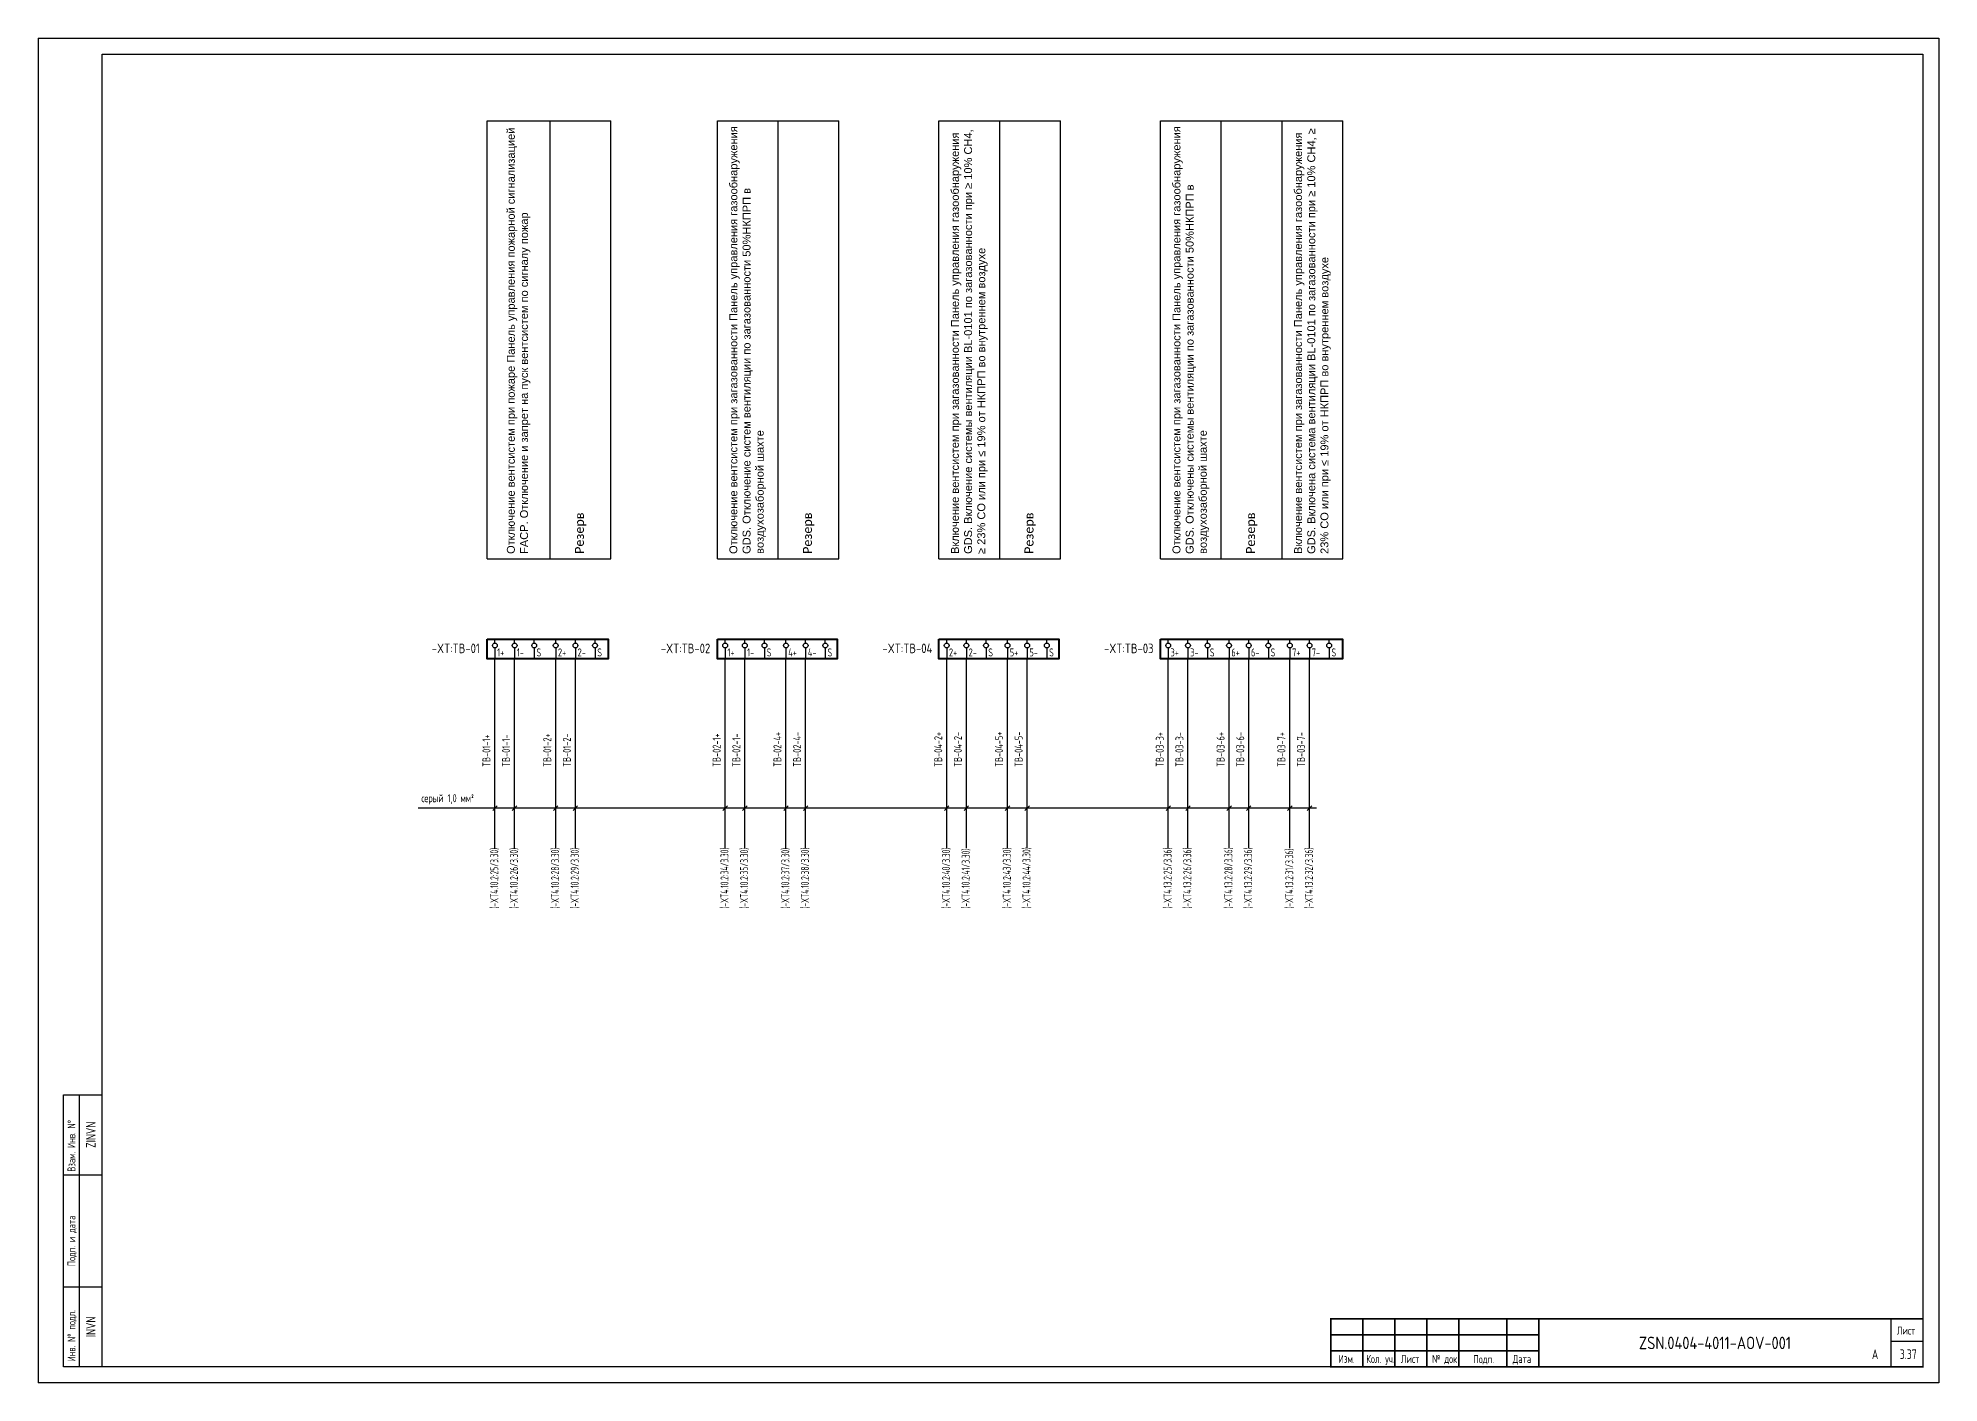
# Model space of a CAD drawing. Header units: millimetres. Extents: x 20057 to 24076, y -7467 to -7047.
# Drawn here: x 23482 to 24076, y -7467 to -7047 of the extents above; entities that cross this region are included whole.
import ezdxf
from ezdxf.enums import TextEntityAlignment as Align

# ---------------------------------------------------------------- set-up
doc = ezdxf.new("R2010")
doc.units = ezdxf.units.MM
for name, color, linetype in [('Временный', 6, 'Continuous'), ('КИА_МАРКИРОВКА', 2, 'Continuous'), ('КИА_НАКЛЕЙКИ', 1, 'Continuous'), ('КИА_РАМКИ-ШТАМПЫ', 7, 'Continuous'), ('ФОРМАТ', 7, 'Continuous')]:
    doc.layers.add(name, color=color, linetype=linetype)
doc.styles.add('GOST-A 3-1', font='', dxfattribs={"height": 3})
doc.styles.add('GOSTA-2.5-1', font='', dxfattribs={"width": 0.9, "height": 2.5})
doc.styles.add('ROMAND0-100', font='romand.shx')
doc.styles.add('ROMANS0-60', font='romans.shx', dxfattribs={"width": 0.6})
doc.styles.add('ROMANS0-70', font='romans.shx', dxfattribs={"width": 0.7})
doc.styles.get("Standard").update_dxf_attribs({"font": 'arial.ttf'})
doc.styles.get('GOST-A 3-1').set_extended_font_data('GOST type A')
doc.styles.get('GOSTA-2.5-1').set_extended_font_data('GOST Type AU')

# ---------------------------------------------------------------- blocks, each defined once
blk = doc.blocks.new('frm6')
at = {"layer": 'ФОРМАТ'}
blk.add_line((-185, 15), (-120, 15), dxfattribs=at)
at = {"layer": 'ФОРМАТ', "const_width": 0.5}
blk.add_lwpolyline([(-185, 15), (-185, 0), (0, 0), (0, 15)], close=True, dxfattribs=at)
for points in [[(-175, 15), (-175, 0)], [(-165, 15), (-165, 0)], [(-155, 15), (-155, 0)], [(-145, 15), (-145, 0)], [(-130, 15), (-130, 0)], [(-120, 15), (-120, 0)], [(-10, 15), (-10, 0)], [(-185, 10), (-120, 10)], [(-10, 8), (0, 8)], [(-185, 5), (-120, 5)]]:
    blk.add_lwpolyline(points, dxfattribs=at)
at = {"layer": 'ФОРМАТ', "style": 'GOSTA-2.5-1', "width": 0.95}
for s, p in [('Лист', (-8.17, 9.36)), ('Изм.', (-182.63, 0.5)), ('Кол. уч.', (-173.96, 0.5)), ('Лист', (-163.13, 0.5)), ('№ док.', (-153.38, 0.5)), ('Подп.', (-140.5, 0.44)), ('Дата', (-128.17, 0.5))]:
    blk.add_text(s, height=2.5, dxfattribs=at).set_placement(p, align=Align.BOTTOM_LEFT)
at = {"layer": 'ФОРМАТ', "flags": 8}
for tag, style, width, p in [('R2', 'ROMANS0-70', 0.7, (-184.4, 10)), ('QTY2', 'ROMANS0-70', 0.65, (-174.28, 10.29)), ('SH2', 'ROMANS0-70', 0.7, (-164.3, 10)), ('ND2', 'ROMANS0-60', 0.6, (-154.34, 10)), ('SIGN2', 'ROMANS0-70', 0.7, (-144.3, 10)), ('DATE2', 'ROMANS0-70', 0.43, (-129.4, 10)), ('R1', 'ROMANS0-70', 0.7, (-184.4, 5)), ('QTY1', 'ROMANS0-70', 0.65, (-174.28, 5.29)), ('SH1', 'ROMANS0-70', 0.7, (-164.3, 5)), ('ND1', 'ROMANS0-60', 0.6, (-154.34, 5)), ('SIGN1', 'ROMANS0-70', 0.7, (-144.3, 5)), ('DATE1', 'ROMANS0-70', 0.43, (-129.4, 5))]:
    blk.add_attdef(tag, text='', height=3, dxfattribs=dict(at, style=style, width=width)).set_placement(p, align=Align.BOTTOM_LEFT)
at = {"layer": 'ФОРМАТ', "style": 'ROMANS0-70', "width": 0.7, "flags": 8}
blk.add_attdef('SH', text='', height=3, dxfattribs=at).set_placement((-5.16, 3.75), align=Align.MIDDLE_CENTER)
blk = doc.blocks.new('*T6')
at = {"linetype": 'ByBlock', "lineweight": -2, "transparency": 16777216}
for p, q in [((0, 0), (0, 136.7)), ((0, 136.7), (38.69, 136.7)), ((19.69, 0), (19.69, 136.7)), ((38.69, 0), (38.69, 136.7)), ((71.94, 0), (71.94, 136.7)), ((71.94, 136.7), (109.94, 136.7)), ((90.94, 0), (90.94, 136.7)), ((109.94, 0), (109.94, 136.7)), ((141.17, 0), (141.17, 136.7)), ((141.17, 136.7), (179.17, 136.7)), ((160.17, 0), (160.17, 136.7)), ((179.17, 0), (179.17, 136.7)), ((210.4, 0), (210.4, 136.7)), ((210.4, 136.7), (267.4, 136.7)), ((229.4, 0), (229.4, 136.7)), ((248.4, 0), (248.4, 136.7)), ((267.4, 0), (267.4, 136.7)), ((0, 0), (19.69, 0)), ((210.4, 0), (229.4, 0)), ((248.4, 0), (267.4, 0)), ((71.94, 0), (90.94, 0)), ((141.17, 0), (160.17, 0))]:
    blk.add_line(p, q, dxfattribs=at)
at = {"color": 0, "linetype": 'ByBlock', "lineweight": -2, "transparency": 16777216}
for p, q in [((19.69, 0), (38.69, 0)), ((229.4, 0), (248.4, 0)), ((90.94, 0), (109.94, 0)), ((160.17, 0), (179.17, 0))]:
    blk.add_line(p, q, dxfattribs=at)
at = {"color": 0, "transparency": 16777216, "width": 133.705, "attachment_point": 4, "rotation": 90}
for s, insert, char_height in [('{\\fArial|b0|i0|c0;Отключение вентсистем при пожаре Панель управления пожарной сигнализацией FACP. Отключение и запрет на пуск вентсистем по сигналу пожар ', (9.85, 1.5), 2.46944), ('{\\fArial|b0|i0|c0;Отключение вентсистем при загазованности Панель управления газообнаружения GDS. Отключение систем вентиляции по загазованности 50%НКПРП в воздухозаборной шахте', (81.44, 1.5), 2.46944), ('{\\fArial|b0|i0|c0;Включение вентсистем при загазованности Панель управления газообнаружения GDS. Включение системы вентиляции BL-0101 по загазованности при ≥ 10% СН4, ≥ 23% CO или при ≤ 19% от НКПРП во внутреннем воздухе', (150.67, 1.5), 2.46944), ('{\\fArial|b0|i0|c0;Отключение вентсистем при загазованности Панель управления газообнаружения GDS. Отключены системы вентиляции по загазованности 50%НКПРП в воздухозаборной шахте', (219.9, 1.5), 2.46944), ('{\\fArial|b0|i0|c0;Включение вентсистем при загазованности Панель управления газообнаружения GDS. Включена система вентиляции BL-0101 по загазованности при ≥ 10% СН4, ≥ 23% CO или при ≤ 19% от НКПРП во внутреннем воздухе', (257.9, 1.5), 2.46944), ('{\\fCalibri|b0|i0|c0;Резерв', (29.19, 1.5), 2.8222), ('{\\fCalibri|b0|i0|c0;Резерв', (100.44, 1.5), 2.8222), ('{\\fCalibri|b0|i0|c0;Резерв', (169.67, 1.5), 2.8222), ('{\\fCalibri|b0|i0|c0;Резерв', (238.9, 1.5), 2.8222)]:
    blk.add_mtext(s, dxfattribs=dict(at, insert=insert, char_height=char_height))
blk = doc.blocks.new('*T8')
at = {"linetype": 'ByBlock', "lineweight": -2, "transparency": 16777216}
for p, q in [((0, 0), (0, 136.705)), ((0, 136.705), (38, 136.705)), ((19, 0), (19, 136.705)), ((38, 0), (38, 136.705)), ((0, 0), (19, 0))]:
    blk.add_line(p, q, dxfattribs=at)
at = {"color": 0, "linetype": 'ByBlock', "lineweight": -2, "transparency": 16777216}
blk.add_line((19, 0), (38, 0), dxfattribs=at)
at = {"color": 0, "transparency": 16777216, "width": 133.705, "attachment_point": 4, "rotation": 90}
for s, insert, char_height in [('{\\fArial|b0|i0|c0;Отключение вентсистем при загазованности Панель управления газообнаружения GDS. Отключение систем вентиляции по загазованности 50%НКПРП в воздухозаборной шахте', (9.5, 1.5), 2.469444), ('{\\fCalibri|b0|i0|c0;Резерв', (28.5, 1.5), 2.82222)]:
    blk.add_mtext(s, dxfattribs=dict(at, insert=insert, char_height=char_height))
blk = doc.blocks.new('*T9')
at = {"linetype": 'ByBlock', "lineweight": -2, "transparency": 16777216}
for p, q in [((0, 0), (0, 136.705)), ((0, 136.705), (38, 136.705)), ((19, 0), (19, 136.705)), ((38, 0), (38, 136.705)), ((0, 0), (19, 0))]:
    blk.add_line(p, q, dxfattribs=at)
at = {"color": 0, "linetype": 'ByBlock', "lineweight": -2, "transparency": 16777216}
blk.add_line((19, 0), (38, 0), dxfattribs=at)
at = {"color": 0, "transparency": 16777216, "width": 133.705, "attachment_point": 4, "rotation": 90}
for s, insert, char_height in [('{\\fArial|b0|i0|c0;Включение вентсистем при загазованности Панель управления газообнаружения GDS. Включение системы вентиляции BL-0101 по загазованности при ≥ 10% СН4, ≥ 23% CO или при ≤ 19% от НКПРП во внутреннем воздухе', (9.5, 1.5), 2.469444), ('{\\fCalibri|b0|i0|c0;Резерв', (28.5, 1.5), 2.82222)]:
    blk.add_mtext(s, dxfattribs=dict(at, insert=insert, char_height=char_height))
blk = doc.blocks.new('*T10')
at = {"linetype": 'ByBlock', "lineweight": -2, "transparency": 16777216}
for p, q in [((0, 0), (0, 136.705)), ((0, 136.705), (57, 136.705)), ((19, 0), (19, 136.705)), ((38, 0), (38, 136.705)), ((57, 0), (57, 136.705)), ((0, 0), (19, 0)), ((38, 0), (57, 0))]:
    blk.add_line(p, q, dxfattribs=at)
at = {"color": 0, "linetype": 'ByBlock', "lineweight": -2, "transparency": 16777216}
blk.add_line((19, 0), (38, 0), dxfattribs=at)
at = {"color": 0, "transparency": 16777216, "width": 133.705, "attachment_point": 4, "rotation": 90}
for s, insert, char_height in [('{\\fArial|b0|i0|c0;Отключение вентсистем при загазованности Панель управления газообнаружения GDS. Отключены системы вентиляции по загазованности 50%НКПРП в воздухозаборной шахте', (9.5, 1.5), 2.469444), ('{\\fArial|b0|i0|c0;Включение вентсистем при загазованности Панель управления газообнаружения GDS. Включена система вентиляции BL-0101 по загазованности при ≥ 10% СН4, ≥ 23% CO или при ≤ 19% от НКПРП во внутреннем воздухе', (47.5, 1.5), 2.469444), ('{\\fCalibri|b0|i0|c0;Резерв', (28.5, 1.5), 2.82222)]:
    blk.add_mtext(s, dxfattribs=dict(at, insert=insert, char_height=char_height))

msp = doc.modelspace()

# ---------------------------------------------------------------- linework, layer by layer
for p, q in [((23482, -7047.07), (23482, -7467.07)), ((23482, -7047.07), (23482, -7467.07)), ((23482, -7047.07), (23482, -7467.07)), ((23482, -7047.07), (24076, -7047.07)), ((23482, -7047.07), (23482, -7467.07)), ((23482, -7047.07), (23482, -7467.07)), ((24076, -7047.07), (24076, -7467.07)), ((23502, -7052.07), (24071, -7052.07)), ((23502, -7462.07), (23502, -7052.07)), ((24071, -7052.07), (24071, -7462.07)), ((23490, -7462.07), (23490, -7377.07)), ((23490, -7377.07), (23502, -7377.07)), ((23495, -7462.07), (23495, -7377.07)), ((23490, -7402.07), (23502, -7402.07)), ((23490, -7437.07), (23502, -7437.07)), ((23495, -7437.07), (23502, -7437.07)), ((23502, -7462.07), (23490, -7462.07)), ((24071, -7462.07), (23502, -7462.07)), ((24076, -7467.07), (23482, -7467.07))]:
    msp.add_line(p, q)
at = {"color": 0}
for p, q in [((23624.77, -7236.03), (23624.77, -7234.78)), ((23630.92, -7236.03), (23630.92, -7234.78)), ((23637.06, -7236.03), (23637.06, -7234.78)), ((23643.77, -7236.03), (23643.77, -7234.78)), ((23649.92, -7236.03), (23649.92, -7234.78)), ((23656.06, -7236.03), (23656.06, -7234.78)), ((23696.71, -7236.03), (23696.71, -7234.78)), ((23702.85, -7236.03), (23702.85, -7234.78)), ((23709, -7236.03), (23709, -7234.78)), ((23715.71, -7236.03), (23715.71, -7234.78)), ((23721.85, -7236.03), (23721.85, -7234.78)), ((23728, -7236.03), (23728, -7234.78)), ((23765.94, -7236.03), (23765.94, -7234.78)), ((23772.09, -7236.03), (23772.09, -7234.78)), ((23778.23, -7236.03), (23778.23, -7234.78)), ((23784.94, -7236.03), (23784.94, -7234.78)), ((23791.09, -7236.03), (23791.09, -7234.78)), ((23797.23, -7236.03), (23797.23, -7234.78)), ((23835.17, -7236.03), (23835.17, -7234.78)), ((23841.32, -7236.03), (23841.32, -7234.78)), ((23847.46, -7236.03), (23847.46, -7234.78)), ((23854.17, -7236.03), (23854.17, -7234.78)), ((23860.32, -7236.03), (23860.32, -7234.78)), ((23866.46, -7236.03), (23866.46, -7234.78)), ((23873.17, -7236.03), (23873.17, -7234.78)), ((23879.32, -7236.03), (23879.32, -7234.78)), ((23885.46, -7236.03), (23885.46, -7234.78)), ((23624.77, -7237.53), (23624.77, -7240.95)), ((23630.92, -7237.53), (23630.92, -7240.95)), ((23637.06, -7237.53), (23637.06, -7240.95)), ((23643.77, -7237.53), (23643.77, -7240.95)), ((23649.92, -7237.53), (23649.92, -7240.95)), ((23656.06, -7237.53), (23656.06, -7240.95)), ((23696.71, -7237.53), (23696.71, -7240.95)), ((23702.85, -7237.53), (23702.85, -7240.95)), ((23709, -7237.53), (23709, -7240.95)), ((23715.71, -7237.53), (23715.71, -7240.95)), ((23721.85, -7237.53), (23721.85, -7240.95)), ((23728, -7237.53), (23728, -7240.95)), ((23765.94, -7237.53), (23765.94, -7240.95)), ((23772.09, -7237.53), (23772.09, -7240.95)), ((23778.23, -7237.53), (23778.23, -7240.95)), ((23784.94, -7237.53), (23784.94, -7240.95)), ((23791.09, -7237.53), (23791.09, -7240.95)), ((23797.23, -7237.53), (23797.23, -7240.95)), ((23835.17, -7237.53), (23835.17, -7240.95)), ((23841.32, -7237.53), (23841.32, -7240.95)), ((23847.46, -7237.53), (23847.46, -7240.95)), ((23854.17, -7237.53), (23854.17, -7240.95)), ((23860.32, -7237.53), (23860.32, -7240.95)), ((23866.46, -7237.53), (23866.46, -7240.95)), ((23873.17, -7237.53), (23873.17, -7240.95)), ((23879.32, -7237.53), (23879.32, -7240.95)), ((23885.46, -7237.53), (23885.46, -7240.95)), ((23881.54, -7287.55), (23600.74, -7287.55)), ((23624.07, -7288.26), (23625.48, -7286.85)), ((23630.21, -7288.26), (23631.62, -7286.85)), ((23643.07, -7288.26), (23644.48, -7286.85)), ((23649.21, -7288.26), (23650.62, -7286.85)), ((23696, -7288.26), (23697.42, -7286.85)), ((23702.15, -7288.26), (23703.56, -7286.85)), ((23715, -7288.26), (23716.42, -7286.85)), ((23721.15, -7288.26), (23722.56, -7286.85)), ((23765.24, -7288.26), (23766.65, -7286.85)), ((23771.38, -7288.26), (23772.79, -7286.85)), ((23784.24, -7288.26), (23785.65, -7286.85)), ((23790.38, -7288.26), (23791.79, -7286.85)), ((23834.47, -7288.26), (23835.88, -7286.85)), ((23840.61, -7288.26), (23842.02, -7286.85)), ((23853.47, -7288.26), (23854.88, -7286.85)), ((23859.61, -7288.26), (23861.02, -7286.85)), ((23872.47, -7288.26), (23873.88, -7286.85)), ((23878.61, -7288.26), (23880.02, -7286.85))]:
    msp.add_line(p, q, dxfattribs=at)
at = {"color": 252}
for p, q in [((23624.77, -7300.07), (23624.77, -7240.95)), ((23630.92, -7300.07), (23630.92, -7240.95)), ((23643.77, -7300.07), (23643.77, -7240.95)), ((23649.92, -7300.07), (23649.92, -7240.95)), ((23696.71, -7300.07), (23696.71, -7240.95)), ((23702.85, -7300.07), (23702.85, -7240.95)), ((23715.71, -7300.07), (23715.71, -7240.95)), ((23721.85, -7300.07), (23721.85, -7240.95)), ((23765.94, -7300.07), (23765.94, -7240.95)), ((23772.09, -7300.07), (23772.09, -7240.95)), ((23784.94, -7300.07), (23784.94, -7240.95)), ((23791.09, -7300.07), (23791.09, -7240.95)), ((23835.17, -7300.07), (23835.17, -7240.95)), ((23841.32, -7300.07), (23841.32, -7240.95)), ((23854.17, -7300.07), (23854.17, -7240.95)), ((23860.32, -7300.07), (23860.32, -7240.95)), ((23873.17, -7300.07), (23873.17, -7240.95)), ((23879.32, -7300.07), (23879.32, -7240.95))]:
    msp.add_line(p, q, dxfattribs=at)
at = {"color": 0, "lineweight": 40}
for points in [[(23622.33, -7234.78), (23660.11, -7234.78), (23660.11, -7240.95), (23622.33, -7240.95)], [(23694.27, -7234.78), (23731.71, -7234.78), (23731.71, -7240.95), (23694.27, -7240.95)], [(23763.5, -7234.78), (23800.94, -7234.78), (23800.94, -7240.95), (23763.5, -7240.95)], [(23832.73, -7234.78), (23889.66, -7234.78), (23889.66, -7240.95), (23832.73, -7240.95)]]:
    msp.add_lwpolyline(points, close=True, dxfattribs=at)
at = {"color": 0}
for centre in [(23624.77, -7236.78), (23630.92, -7236.78), (23637.06, -7236.78), (23643.77, -7236.78), (23649.92, -7236.78), (23656.06, -7236.78), (23696.71, -7236.78), (23702.85, -7236.78), (23709, -7236.78), (23715.71, -7236.78), (23721.85, -7236.78), (23728, -7236.78), (23765.94, -7236.78), (23772.09, -7236.78), (23778.23, -7236.78), (23784.94, -7236.78), (23791.09, -7236.78), (23797.23, -7236.78), (23835.17, -7236.78), (23841.32, -7236.78), (23847.46, -7236.78), (23854.17, -7236.78), (23860.32, -7236.78), (23866.46, -7236.78), (23873.17, -7236.78), (23879.32, -7236.78), (23885.46, -7236.78)]:
    msp.add_circle(centre, 0.75, dxfattribs=at)

# ---------------------------------------------------------------- block references
for name, p in [('*T6', (23622.33, -7209.67)), ('*T8', (23694.27, -7209.67)), ('*T9', (23763.5, -7209.67)), ('*T10', (23832.73, -7209.67))]:
    msp.add_blockref(name, p)
at = {"layer": 'КИА_РАМКИ-ШТАМПЫ'}
ref = msp.add_blockref('frm6', (24071, -7462.07), dxfattribs=at)
ref.add_attrib('TITLE', 'ZSN.0404-4011-AOV-001', dxfattribs={"layer": '0', "height": 3.9, "style": 'ROMAND0-100', "width": 0.8, "flags": 8}).set_placement((24006, -7454.57), align=Align.MIDDLE_CENTER)
ref.add_attrib('SH', '3.37', dxfattribs={"layer": '0', "height": 3, "style": 'ROMANS0-70', "width": 0.7, "flags": 8}).set_placement((24066.4, -7458.07), align=Align.MIDDLE_CENTER)
ref.add_attrib('REV', 'А', dxfattribs={"layer": '0', "height": 3, "style": 'ROMANS0-70', "width": 0.7, "flags": 8}).set_placement((24056.03, -7458.09), align=Align.MIDDLE_CENTER)

# ---------------------------------------------------------------- texts
at = {"style": 'GOSTA-2.5-1', "width": 0.9}
for s, p in [('1+', (23625.48, -7240.18)), ('1-', (23631.62, -7240.18)), ('S', (23637.76, -7240.18)), ('2+', (23644.48, -7240.18)), ('2-', (23650.62, -7240.18)), ('S', (23656.76, -7240.18)), ('1+', (23697.42, -7240.18)), ('1-', (23703.56, -7240.18)), ('S', (23709.7, -7240.18)), ('4+', (23716.42, -7240.18)), ('4-', (23722.56, -7240.18)), ('S', (23728.7, -7240.18)), ('2+', (23766.65, -7240.18)), ('2-', (23772.79, -7240.18)), ('S', (23778.93, -7240.18)), ('5+', (23785.65, -7240.18)), ('5-', (23791.79, -7240.18)), ('S', (23797.93, -7240.18)), ('3+', (23835.88, -7240.18)), ('3-', (23842.02, -7240.18)), ('S', (23848.16, -7240.18)), ('6+', (23854.88, -7240.18)), ('6-', (23861.02, -7240.18)), ('S', (23867.16, -7240.18)), ('7+', (23873.88, -7240.18)), ('7-', (23880.02, -7240.18)), ('S', (23886.16, -7240.18)), ('серый 1,0 мм²', (23601.81, -7285.71))]:
    msp.add_text(s, height=2.5, dxfattribs=at).set_placement(p)
at = {"style": 'ROMANS0-70', "width": 0.7}
for s, p in [('Взам. Инв. N%%d', (23494.46, -7401.07)), ('Подп. и дата', (23494.46, -7430.6)), ('Инв. N%%d подл.', (23494.46, -7460.37))]:
    msp.add_text(s, height=2.5, rotation=90, dxfattribs=at).set_placement(p, align=Align.BOTTOM_LEFT)
at = {"style": 'ROMANS0-70', "width": 0.7, "flags": 12}
for tag, p in [('ZINVN', (23498.5, -7389.57)), ('INVN', (23498.5, -7449.57))]:
    msp.add_attdef(tag, text='', height=3, rotation=90, dxfattribs=at).set_placement(p, align=Align.MIDDLE_CENTER)
at = {"layer": 'Временный', "style": 'GOSTA-2.5-1', "width": 0.7}
for s, p in [('(-XT4.10.2:25/3.30)', (23625.81, -7318.95)), ('(-XT4.10.2:26/3.30)', (23631.95, -7318.95)), ('(-XT4.10.2:28/3.30)', (23644.81, -7318.95)), ('(-XT4.10.2:29/3.30)', (23650.95, -7318.95)), ('(-XT4.10.2:34/3.30)', (23697.75, -7318.95)), ('(-XT4.10.2:35/3.30)', (23703.89, -7318.95)), ('(-XT4.10.2:37/3.30)', (23716.75, -7318.95)), ('(-XT4.10.2:38/3.30)', (23722.89, -7318.95)), ('(-XT4.10.2:40/3.30)', (23766.98, -7318.95)), ('(-XT4.10.2:41/3.30)', (23773.12, -7318.95)), ('(-XT4.10.2:43/3.30)', (23785.98, -7318.95)), ('(-XT4.10.2:44/3.30)', (23792.12, -7318.95)), ('(-XT4.13.2:25/3.36)', (23836.21, -7318.95)), ('(-XT4.13.2:26/3.36)', (23842.36, -7318.95)), ('(-XT4.13.2:28/3.36)', (23855.21, -7318.95)), ('(-XT4.13.2:29/3.36)', (23861.36, -7318.95)), ('(-XT4.13.2:31/3.36)', (23874.21, -7318.95)), ('(-XT4.13.2:32/3.36)', (23880.36, -7318.95))]:
    msp.add_text(s, height=2.5, rotation=90, dxfattribs=at).set_placement(p)
at = {"layer": 'КИА_МАРКИРОВКА', "style": 'GOSTA-2.5-1', "width": 0.9}
for s, p in [('TB-02-4+', (23714.3, -7274.64)), ('TB-02-4-', (23720.45, -7274.64)), ('TB-04-2+', (23764.54, -7274.64)), ('TB-04-2-', (23770.68, -7274.64)), ('TB-04-5+', (23783.54, -7274.64)), ('TB-04-5-', (23789.68, -7274.64)), ('TB-03-3+', (23833.77, -7274.64)), ('TB-03-3-', (23839.91, -7274.64)), ('TB-03-6+', (23852.77, -7274.64)), ('TB-03-6-', (23858.91, -7274.64)), ('TB-03-7+', (23871.77, -7274.64)), ('TB-03-7-', (23877.91, -7274.64)), ('TB-01-1+', (23623.37, -7274.64)), ('TB-01-1-', (23629.51, -7274.64)), ('TB-01-2+', (23642.37, -7274.64)), ('TB-01-2-', (23648.51, -7274.64)), ('TB-02-1+', (23695.3, -7274.64)), ('TB-02-1-', (23701.45, -7274.64))]:
    msp.add_text(s, height=2.5, rotation=90, dxfattribs=at).set_placement(p)
at = {"layer": 'КИА_НАКЛЕЙКИ', "style": 'GOST-A 3-1'}
for s, p in [('-XT:TB-01', (23605.05, -7239.17)), ('-XT:TB-02', (23676.62, -7239.17)), ('-XT:TB-04', (23745.86, -7239.17)), ('-XT:TB-03', (23815.09, -7239.17))]:
    msp.add_text(s, height=3, dxfattribs=at).set_placement(p)

doc.saveas('drawing.dxf')
